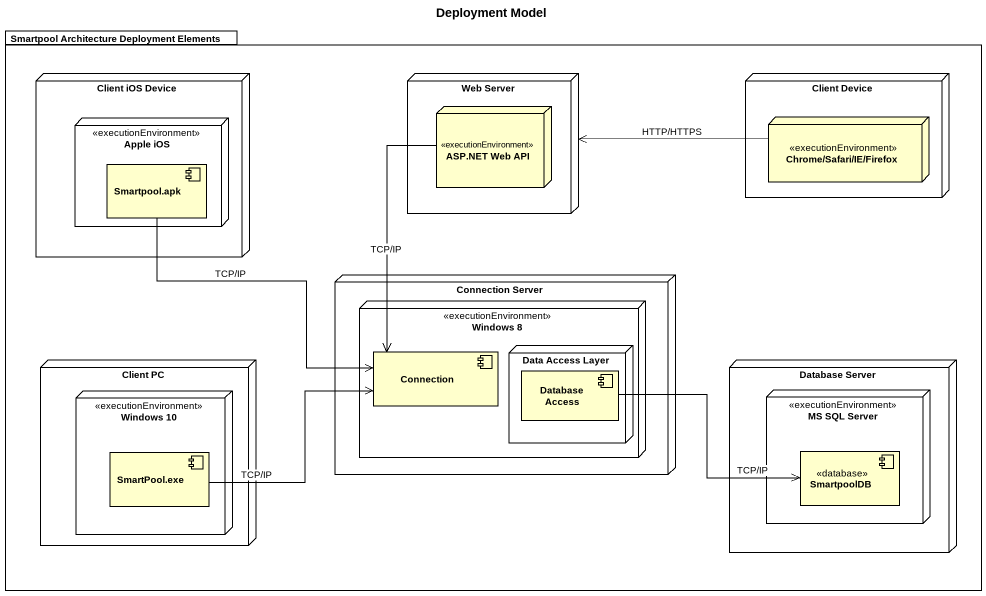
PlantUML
@startuml
title Deployment Model
package "Smartpool Architecture Deployment Elements" as Smartpool_Architecture {
  node "Client iOS Device" as Client_iOS_Device {
    node "Apple iOS" as Apple_iOS <<executionEnvironment>> {
      component "Smartpool.apk" as Smartpool_apk
    }
  }
  node "Web Server" as Web_Server {
    node "ASP.NET Web API" as ASP_NET_Web_API <<executionEnvironment>>
  }
  node "Client Device" as Client_Device {
    node "Chrome/Safari/IE/Firefox" as Chrome_Safari_IE_Firefox <<executionEnvironment>>
  }
  node "Connection Server" as Connection_Server {
    node "Windows 8" as Windows_8 <<executionEnvironment>> {
      component Connection
      node "Data Access Layer" as Data_Access_Layer {
        component "Database Access" as Database_Access
      }
    }
  }
  node "Client PC" as Client_PC {
    node "Windows 10" as Windows_10 <<executionEnvironment>> {
      component "SmartPool.exe" as SmartPool_exe
    }
  }
  node "Database Server" as Database_Server {
    node "MS SQL Server" as MS_SQL_Server <<executionEnvironment>> {
      component SmartpoolDB <<database>>
    }
  }
}
ASP_NET_Web_API --> Connection : TCP/IP
Chrome_Safari_IE_Firefox -left-> Web_Server : HTTP/HTTPS
Smartpool_apk --> Connection : TCP/IP
Database_Access -right-> SmartpoolDB : TCP/IP
SmartPool_exe -right-> Connection : TCP/IP
@enduml
